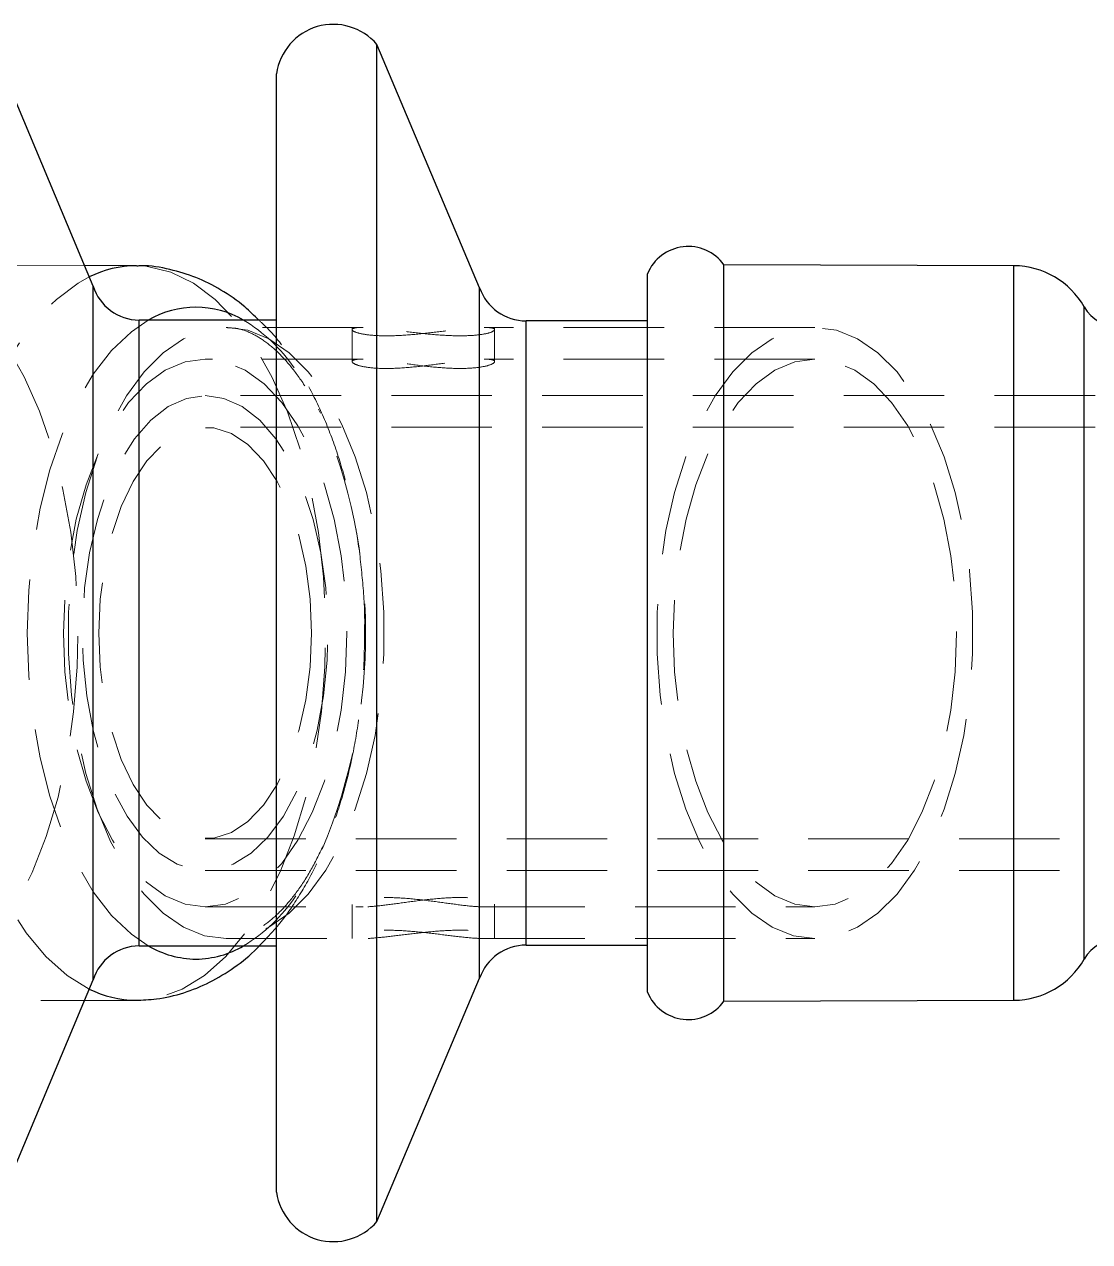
# Model space of a CAD drawing. Header units: millimetres. Extents: x 25083 to 52777, y 24772 to 45779.
# Drawn here: x 46035 to 46102.3, y 37938.1 to 38015 of the extents above; entities that cross this region are included whole.
import ezdxf

# ---------------------------------------------------------------- set-up
doc = ezdxf.new("R2010")
doc.units = ezdxf.units.MM
doc.linetypes.add('HIDDEN', pattern=[9.525, 6.35, -3.175])

# ---------------------------------------------------------------- blocks, each defined once
blk = doc.blocks.new('zw$9518')
at = {"color": 7, "linetype": 'Continuous', "lineweight": 25}
for p, q in [((595.229, 191.811), (588.738, 207.188)), ((588.738, 132.812), (588.738, 207.188)), ((570.811, 191.904), (564.803, 206.261)), ((582.403, 134.667), (582.403, 205.333)), ((573.532, 193.204), (570.262, 193.215)), ((628.985, 193.204), (610.665, 193.26)), ((610.665, 146.74), (610.665, 193.26)), ((605.833, 147.298), (605.833, 192.702)), ((570.811, 148.096), (570.811, 191.904)), ((595.229, 148.189), (595.229, 191.811)), ((582.403, 189.767), (573.714, 189.767)), ((605.833, 189.725), (598.169, 189.725)), ((573.714, 150.233), (582.403, 150.233)), ((598.169, 150.275), (605.833, 150.275)), ((564.803, 133.739), (570.811, 148.096)), ((588.738, 132.812), (595.229, 148.189)), ((570.262, 146.785), (573.532, 146.796)), ((610.665, 146.74), (628.985, 146.796))]:
    blk.add_line(p, q, dxfattribs=at)
at = {"color": 7, "linetype": 'HIDDEN', "lineweight": 18}
for p, q in [((582.404, 189.767), (582.403, 205.333)), ((570.262, 193.215), (557.99, 193.259)), ((573.561, 193.203), (574.105, 193.175)), ((628.985, 193.204), (628.985, 146.796)), ((633.426, 190.607), (633.426, 149.393)), ((573.714, 189.767), (573.714, 150.233)), ((579.218, 189.308), (579.324, 189.307)), ((587.874, 189.308), (579.218, 189.308)), ((582.404, 189.767), (582.403, 189.767)), ((582.404, 150.233), (582.404, 189.767)), ((587.174, 189.308), (587.174, 187.148)), ((616.41, 189.308), (595.526, 189.308)), ((596.174, 187.144), (596.174, 189.308)), ((598.169, 189.725), (598.169, 150.275)), ((587.874, 187.308), (577.894, 187.308)), ((616.41, 187.308), (595.526, 187.308)), ((634.107, 185), (577.894, 185)), ((585.059, 184.149), (585.181, 183.896)), ((634.107, 183), (577.894, 183)), ((577.894, 157), (634.107, 157)), ((577.894, 155), (634.107, 155)), ((577.894, 152.692), (587.874, 152.692)), ((587.174, 152.85), (587.174, 150.692)), ((595.526, 152.692), (616.41, 152.692)), ((596.174, 150.692), (596.174, 152.857)), ((579.218, 150.692), (587.874, 150.692)), ((582.403, 134.667), (582.404, 150.233)), ((582.403, 150.233), (582.404, 150.233)), ((595.526, 150.692), (616.41, 150.692)), ((557.99, 146.741), (570.262, 146.785))]:
    blk.add_line(p, q, dxfattribs=at)
at = {"color": 8, "linetype": 'Continuous', "lineweight": 25}
for p, q in [((628.985, 146.796), (628.985, 193.204)), ((633.426, 149.393), (633.426, 190.607)), ((573.714, 150.233), (573.714, 189.767)), ((598.169, 150.275), (598.169, 189.725))]:
    blk.add_line(p, q, dxfattribs=at)
at = {"color": 7, "linetype": 'HIDDEN', "lineweight": 18, "flags": 128}
for points in [[(557.852, 193.259), (558.57, 193.215), (560.04, 192.863), (561.476, 192.165), (562.857, 191.13), (564.162, 189.776), (565.371, 188.121), (566.465, 186.192), (567.429, 184.017), (568.247, 181.63), (568.907, 179.066), (569.399, 176.365), (569.716, 173.568), (569.853, 170.716), (569.807, 167.854), (569.58, 165.024), (569.175, 162.27), (568.597, 159.632), (567.857, 157.152), (566.964, 154.867), (565.933, 152.811), (564.78, 151.016), (563.521, 149.508), (562.175, 148.311), (560.764, 147.443), (559.308, 146.917), (557.83, 146.74)], [(574.213, 193.164), (574.249, 193.16), (575.715, 192.808), (577.148, 192.112), (578.525, 191.08), (579.827, 189.728), (581.033, 188.077), (582.125, 186.153), (583.086, 183.983), (583.902, 181.602), (584.56, 179.044), (585.051, 176.35), (585.368, 173.559), (585.504, 170.715), (585.458, 167.859), (585.232, 165.036), (584.827, 162.288), (584.252, 159.657), (583.513, 157.183), (582.623, 154.903), (581.594, 152.852), (580.443, 151.061), (579.187, 149.557), (577.845, 148.363), (576.437, 147.497), (574.985, 146.972), (573.51, 146.796)], [(570.564, 147.507), (569.175, 148.363), (567.833, 149.557), (566.577, 151.061), (565.426, 152.852), (564.398, 154.903), (563.507, 157.183), (562.769, 159.657), (562.193, 162.288), (561.789, 165.036), (561.562, 167.859), (561.516, 170.715), (561.653, 173.559), (561.969, 176.35), (562.46, 179.044), (563.118, 181.602), (563.934, 183.983), (564.896, 186.153), (565.987, 188.077), (567.193, 189.728), (568.495, 191.08), (569.873, 192.112), (570.564, 192.493)], [(574.3, 150.233), (573.234, 150.962), (571.983, 152.154), (570.824, 153.652), (569.776, 155.429), (568.857, 157.455), (568.083, 159.697), (567.466, 162.114), (567.018, 164.667), (566.746, 167.31), (566.655, 170), (566.746, 172.69), (567.018, 175.333), (567.466, 177.886), (568.083, 180.303), (568.857, 182.545), (569.776, 184.571), (570.824, 186.348), (571.983, 187.846), (573.234, 189.038), (574.3, 189.767)], [(579.218, 150.692), (577.859, 150.871), (576.525, 151.408), (575.24, 152.29), (574.03, 153.503), (572.917, 155.022), (571.921, 156.821), (571.061, 158.865), (570.353, 161.117), (569.81, 163.534), (569.442, 166.072), (569.257, 168.682), (569.257, 171.318), (569.442, 173.928), (569.81, 176.466), (570.353, 178.883), (571.061, 181.135), (571.921, 183.179), (572.917, 184.978), (574.03, 186.497), (575.24, 187.71), (576.525, 188.592), (577.859, 189.129), (579.218, 189.308), (579.218, 189.308)], [(579.324, 189.307), (580.578, 189.129), (581.912, 188.592), (583.197, 187.71), (584.407, 186.497), (585.52, 184.978), (586.516, 183.179), (587.376, 181.135), (588.084, 178.883), (588.627, 176.466), (588.995, 173.928), (589.18, 171.318), (589.18, 168.682), (588.995, 166.072), (588.627, 163.534), (588.084, 161.117), (587.376, 158.865), (586.516, 156.821), (585.52, 155.022), (584.407, 153.503), (583.197, 152.29), (581.912, 151.408), (580.578, 150.871), (579.218, 150.692)], [(616.41, 150.692), (615.05, 150.871), (613.716, 151.408), (612.432, 152.29), (611.222, 153.503), (610.108, 155.022), (609.112, 156.821), (608.252, 158.865), (607.544, 161.117), (607.001, 163.534), (606.634, 166.072), (606.448, 168.682), (606.448, 171.318), (606.634, 173.928), (607.001, 176.466), (607.544, 178.883), (608.252, 181.135), (609.112, 183.179), (610.108, 184.978), (611.222, 186.497), (612.432, 187.71), (613.716, 188.592), (615.05, 189.129), (616.41, 189.308), (617.77, 189.129), (619.104, 188.592), (620.388, 187.71), (621.598, 186.497), (622.711, 184.978), (623.707, 183.179), (624.567, 181.135), (625.275, 178.883), (625.818, 176.466), (626.186, 173.928), (626.372, 171.318), (626.372, 168.682), (626.186, 166.072), (625.818, 163.534), (625.275, 161.117), (624.567, 158.865), (623.707, 156.821), (622.711, 155.022), (621.598, 153.503), (620.388, 152.29), (619.104, 151.408), (617.77, 150.871), (616.41, 150.692)], [(577.894, 187.308), (576.62, 187.132), (575.372, 186.607), (574.176, 185.744), (573.055, 184.561), (572.033, 183.081), (571.13, 181.335), (570.364, 179.358), (569.752, 177.19), (569.306, 174.876), (569.035, 172.463), (568.943, 170), (569.035, 167.537), (569.306, 165.124), (569.752, 162.81), (570.364, 160.642), (571.13, 158.665), (572.033, 156.919), (573.055, 155.439), (574.176, 154.256), (575.372, 153.393), (576.62, 152.868), (577.894, 152.692), (579.168, 152.868), (580.416, 153.393), (581.612, 154.256), (582.733, 155.439), (583.756, 156.919), (584.659, 158.665), (585.424, 160.642), (586.036, 162.81), (586.482, 165.124), (586.754, 167.537), (586.845, 170), (586.754, 172.463), (586.482, 174.876), (586.036, 177.19), (585.424, 179.358), (584.659, 181.335), (583.756, 183.081), (582.733, 184.561), (581.612, 185.744), (580.416, 186.607), (579.168, 187.132), (577.894, 187.308)], [(616.41, 187.308), (615.136, 187.132), (613.888, 186.607), (612.692, 185.744), (611.571, 184.561), (610.548, 183.081), (609.645, 181.335), (608.88, 179.358), (608.268, 177.19), (607.822, 174.876), (607.55, 172.463), (607.459, 170), (607.55, 167.537), (607.822, 165.124), (608.268, 162.81), (608.88, 160.642), (609.645, 158.665), (610.548, 156.919), (611.571, 155.439), (612.692, 154.256), (613.888, 153.393), (615.136, 152.868), (616.41, 152.692), (617.684, 152.868), (618.932, 153.393), (620.128, 154.256), (621.249, 155.439), (622.271, 156.919), (623.174, 158.665), (623.94, 160.642), (624.552, 162.81), (624.998, 165.124), (625.27, 167.537), (625.361, 170), (625.27, 172.463), (624.998, 174.876), (624.552, 177.19), (623.94, 179.358), (623.174, 181.335), (622.271, 183.081), (621.249, 184.561), (620.128, 185.744), (618.932, 186.607), (617.684, 187.132), (616.41, 187.308)], [(577.894, 185), (579.078, 184.824), (580.235, 184.301), (581.336, 183.442), (582.357, 182.269), (583.273, 180.808), (584.063, 179.093), (584.709, 177.166), (585.195, 175.07), (585.509, 172.856), (585.646, 170.575), (585.6, 168.28), (585.374, 166.025), (584.972, 163.864), (584.405, 161.846), (583.685, 160.02), (582.83, 158.428), (581.858, 157.106), (580.794, 156.087), (579.662, 155.395), (578.488, 155.044), (577.3, 155.044), (576.127, 155.395), (574.994, 156.087), (573.93, 157.106), (572.959, 158.428), (572.103, 160.02), (571.383, 161.846), (570.816, 163.864), (570.414, 166.025), (570.188, 168.28), (570.143, 170.575), (570.279, 172.856), (570.594, 175.07), (571.08, 177.166), (571.725, 179.093), (572.515, 180.808), (573.431, 182.269), (574.452, 183.442), (575.554, 184.301), (576.71, 184.824), (577.894, 185)], [(584.617, 170), (584.525, 167.86), (584.253, 165.779), (583.807, 163.813), (583.199, 162.015), (582.447, 160.436), (581.571, 159.117), (580.595, 158.095), (579.545, 157.398), (578.449, 157.044), (577.339, 157.044), (576.244, 157.398), (575.194, 158.095), (574.217, 159.117), (573.341, 160.436), (572.589, 162.015), (571.982, 163.813), (571.536, 165.779), (571.263, 167.86), (571.171, 170), (571.263, 172.14), (571.536, 174.221), (571.982, 176.187), (572.589, 177.985), (573.341, 179.564), (574.217, 180.883), (575.194, 181.905), (576.244, 182.602), (577.339, 182.956), (578.449, 182.956), (579.545, 182.602), (580.595, 181.905), (581.571, 180.883), (582.447, 179.564), (583.199, 177.985), (583.807, 176.187), (584.253, 174.221), (584.525, 172.14), (584.617, 170)]]:
    blk.add_lwpolyline(points, dxfattribs=at)
at = {"color": 7, "linetype": 'Continuous', "lineweight": 25}
for centre, radius, start, end in [((585.987, 204.838), 3.618, 40.50627, 172.13513), ((608.403, 191.64), 2.781, 35.60513, 157.55636), ((628.955, 188.056), 5.148, 29.70537, 89.66929), ((573.75, 192.855), 3.089, 197.93321, 269.33777), ((598.15, 192.814), 3.089, 198.95102, 270.35558), ((635.662, 191.882), 2.574, 209.70537, 269.82499), ((573.75, 147.145), 3.089, 90.66223, 162.06679), ((598.15, 147.186), 3.089, 89.64442, 161.04898), ((635.662, 148.118), 2.574, 90.17501, 150.29463), ((628.955, 151.944), 5.148, 270.33071, 330.29463), ((608.403, 148.36), 2.781, 202.44364, 324.39487), ((585.987, 135.162), 3.618, 187.86487, 319.49373)]:
    blk.add_arc(centre, radius, start, end, dxfattribs=at)
at = {"color": 8, "linetype": 'Continuous', "lineweight": 25}
for centre, radius, start, end in [((573.558, 186.537), 6.666, 89.97361, 116.68286), ((577.312, 184.617), 5.966, 59.6814, 120.3186), ((577.414, 155.577), 6.185, 239.7729, 269.05615), ((577.21, 155.577), 6.185, 270.94385, 300.2271), ((573.594, 153.611), 6.815, 243.60289, 269.29185)]:
    blk.add_arc(centre, radius, start, end, dxfattribs=at)
at = {"color": 7, "linetype": 'HIDDEN', "lineweight": 18}
for centre, radius, start, end in [((574.913, 180.835), 10.442, 34.57895, 58.79208), ((552.606, 169.988), 35.42, 337.32947, 23.11977), ((574.857, 159.238), 10.534, 301.2592, 326.26357)]:
    blk.add_arc(centre, radius, start, end, dxfattribs=at)
at = {"color": 7, "linetype": 'Continuous', "lineweight": 25}
for points, knots in [([(581.279, 189.767), (580.991, 190.053), (580.256, 190.781), (578.924, 191.69), (577.337, 192.498), (575.639, 193.004), (574.364, 193.233), (573.659, 193.188), (573.565, 193.182)], [0, 0, 0, 0, 0.138307, 0.351867, 0.556527, 0.754946, 0.96749, 1, 1, 1, 1]), ([(573.485, 146.796), (573.931, 146.814), (574.965, 146.855), (576.552, 147.228), (578.203, 147.896), (579.745, 148.861), (580.782, 149.655), (581.26, 150.182), (581.307, 150.233)], [0, 0, 0, 0, 0.152906, 0.354407, 0.556295, 0.76263, 0.97693, 1, 1, 1, 1])]:
    blk.add_open_spline(points, degree=3, knots=knots, dxfattribs=at)
at = {"color": 7, "linetype": 'HIDDEN', "lineweight": 18}
for points, knots in [([(579.294, 189.277), (579.496, 189.275), (579.971, 189.269), (580.748, 188.991), (581.671, 188.461), (582.629, 187.642), (583.594, 186.514), (584.48, 185.201), (584.998, 184.154), (585.241, 183.663)], [0, 0, 0, 0, 0.116032, 0.272155, 0.417397, 0.57214, 0.721499, 0.869418, 1, 1, 1, 1]), ([(587.961, 170.231), (587.963, 170.315), (587.987, 171.295), (587.862, 173.172), (587.574, 175.819), (587.087, 178.4), (586.423, 180.886), (585.573, 183.248), (584.537, 185.465), (583.292, 187.48), (582.201, 188.922), (581.463, 189.598), (581.279, 189.767)], [0, 0, 0, 0, 0.010903, 0.126553, 0.242453, 0.358904, 0.476257, 0.59487, 0.715035, 0.836786, 0.959234, 1, 1, 1, 1]), ([(595.526, 189.308), (595.227, 189.297), (594.628, 189.274), (593.296, 189.112), (591.805, 188.926), (590.279, 188.787), (588.92, 188.762), (587.879, 188.858), (587.248, 189.032), (587.099, 189.212), (587.467, 189.319), (588.301, 189.306), (589.493, 189.183), (590.926, 189), (592.461, 188.832), (593.91, 188.756), (595.094, 188.807), (595.9, 188.957), (596.246, 189.143), (596.118, 189.284), (595.707, 189.301), (595.526, 189.308)], [0, 0, 0, 0, 0.052711, 0.10539, 0.158923, 0.213124, 0.266365, 0.318505, 0.371122, 0.425033, 0.479073, 0.531899, 0.58407, 0.637075, 0.691192, 0.744974, 0.797422, 0.849648, 0.903072, 0.95728, 1, 1, 1, 1]), ([(595.526, 187.308), (595.228, 187.296), (594.632, 187.27), (593.306, 187.09), (591.82, 186.883), (590.293, 186.725), (588.933, 186.696), (587.892, 186.803), (587.257, 186.996), (587.097, 187.197), (587.454, 187.319), (588.278, 187.307), (589.457, 187.174), (590.879, 186.971), (592.412, 186.78), (593.867, 186.691), (595.057, 186.743), (595.876, 186.908), (596.241, 187.115), (596.133, 187.278), (595.715, 187.299), (595.526, 187.308)], [0, 0, 0, 0, 0.0524769, 0.104914, 0.1583968, 0.2127305, 0.2658819, 0.3176434, 0.369978, 0.4239273, 0.4780726, 0.5307235, 0.5825347, 0.6353331, 0.6895325, 0.7433901, 0.7955742, 0.8474107, 0.9007096, 0.9550491, 1, 1, 1, 1]), ([(581.307, 150.233), (581.724, 150.666), (582.628, 151.602), (583.824, 153.325), (584.942, 155.339), (585.897, 157.577), (586.679, 159.981), (587.281, 162.509), (587.698, 165.123), (587.941, 167.709), (587.955, 169.419), (587.961, 170.231)], [0, 0, 0, 0, 0.095451, 0.206678, 0.32143, 0.437735, 0.553728, 0.668929, 0.783341, 0.897172, 1, 1, 1, 1]), ([(585.344, 156.547), (585.083, 156.011), (584.55, 154.917), (583.653, 153.565), (582.715, 152.448), (581.774, 151.617), (580.862, 151.059), (580.015, 150.745), (579.487, 150.709), (579.225, 150.692)], [0, 0, 0, 0, 0.1368097, 0.2797259, 0.4217577, 0.5636445, 0.7067992, 0.854827, 1, 1, 1, 1]), ([(595.526, 152.692), (595.742, 152.704), (596.173, 152.73), (596.22, 152.91), (595.801, 153.117), (594.904, 153.275), (593.651, 153.304), (592.203, 153.197), (590.702, 153.004), (589.283, 152.803), (588.122, 152.681), (587.371, 152.693), (587.094, 152.826), (587.308, 153.029), (588.009, 153.22), (589.13, 153.309), (590.513, 153.257), (592.008, 153.092), (593.476, 152.885), (594.723, 152.722), (595.276, 152.701), (595.526, 152.692)], [0, 0, 0, 0, 0.0524769, 0.104914, 0.1583968, 0.2127305, 0.2658819, 0.3176434, 0.369978, 0.4239273, 0.4780726, 0.5307235, 0.5825347, 0.6353331, 0.6895325, 0.7433901, 0.7955742, 0.8474107, 0.9007096, 0.9550491, 1, 1, 1, 1]), ([(595.526, 150.692), (595.742, 150.703), (596.175, 150.726), (596.219, 150.888), (595.794, 151.074), (594.893, 151.213), (593.636, 151.238), (592.181, 151.142), (590.672, 150.968), (589.255, 150.788), (588.102, 150.681), (587.359, 150.694), (587.092, 150.817), (587.322, 151), (588.04, 151.168), (589.171, 151.244), (590.565, 151.193), (592.069, 151.043), (593.537, 150.857), (594.755, 150.716), (595.29, 150.699), (595.526, 150.692)], [0, 0, 0, 0, 0.052711, 0.10539, 0.158923, 0.213124, 0.266365, 0.318505, 0.371122, 0.425033, 0.479073, 0.531899, 0.58407, 0.637075, 0.691192, 0.744974, 0.797422, 0.849648, 0.903072, 0.95728, 1, 1, 1, 1])]:
    blk.add_open_spline(points, degree=3, knots=knots, dxfattribs=at)

msp = doc.modelspace()

# ---------------------------------------------------------------- block references
at = {"color": 1}
msp.add_blockref('zw$9518', (45468.536, 37806.508), dxfattribs=at)

doc.saveas('drawing.dxf')
